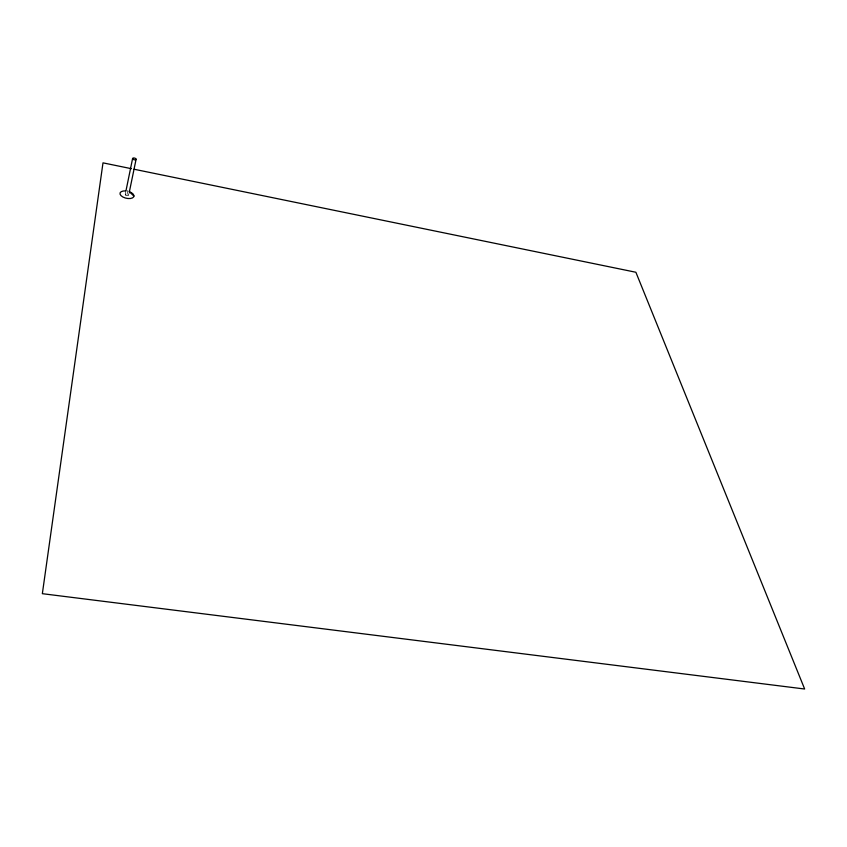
<?xml version="1.0" encoding="UTF-8"?>
<svg xmlns="http://www.w3.org/2000/svg" width="847" height="847" viewBox="0 0 847 847"><rect width="100%" height="100%" fill="white"/><g stroke="black" fill="none" stroke-linecap="round" stroke-linejoin="round"><path stroke-width="0.64" stroke-dasharray="4.24 3.18" d="M125.25 194.376L125.695 192.163M127.876 190.31L126.965 194.715L128.691 195.064L129.379 191.75M125.684 195.096A1.758 0.879 13 0 0 128.606 195.276A1.758 0.879 13 0 0 126.616 193.772A1.758 0.879 13 0 0 125.684 195.096"/><path stroke-width="1.27" d="M125.928 191.051L132.587 158.558M136.092 159.278L129.379 191.74L133.932 196.112M131.444 168.701L102.995 162.857L42.35 593.683L804.65 689.013L635.885 272.258L134.038 169.231M129.146 191.634A7.136 3.589 13 0 1 132.45 197.933A7.136 3.589 13 0 1 121.005 195.636A7.136 3.589 13 0 1 125.547 190.914M133.032 159.268A1.789 0.858 13.4 0 0 136.007 159.49A1.789 0.858 13.4 0 0 133.974 157.987A1.789 0.858 13.4 0 0 133.032 159.268"/></g></svg>
